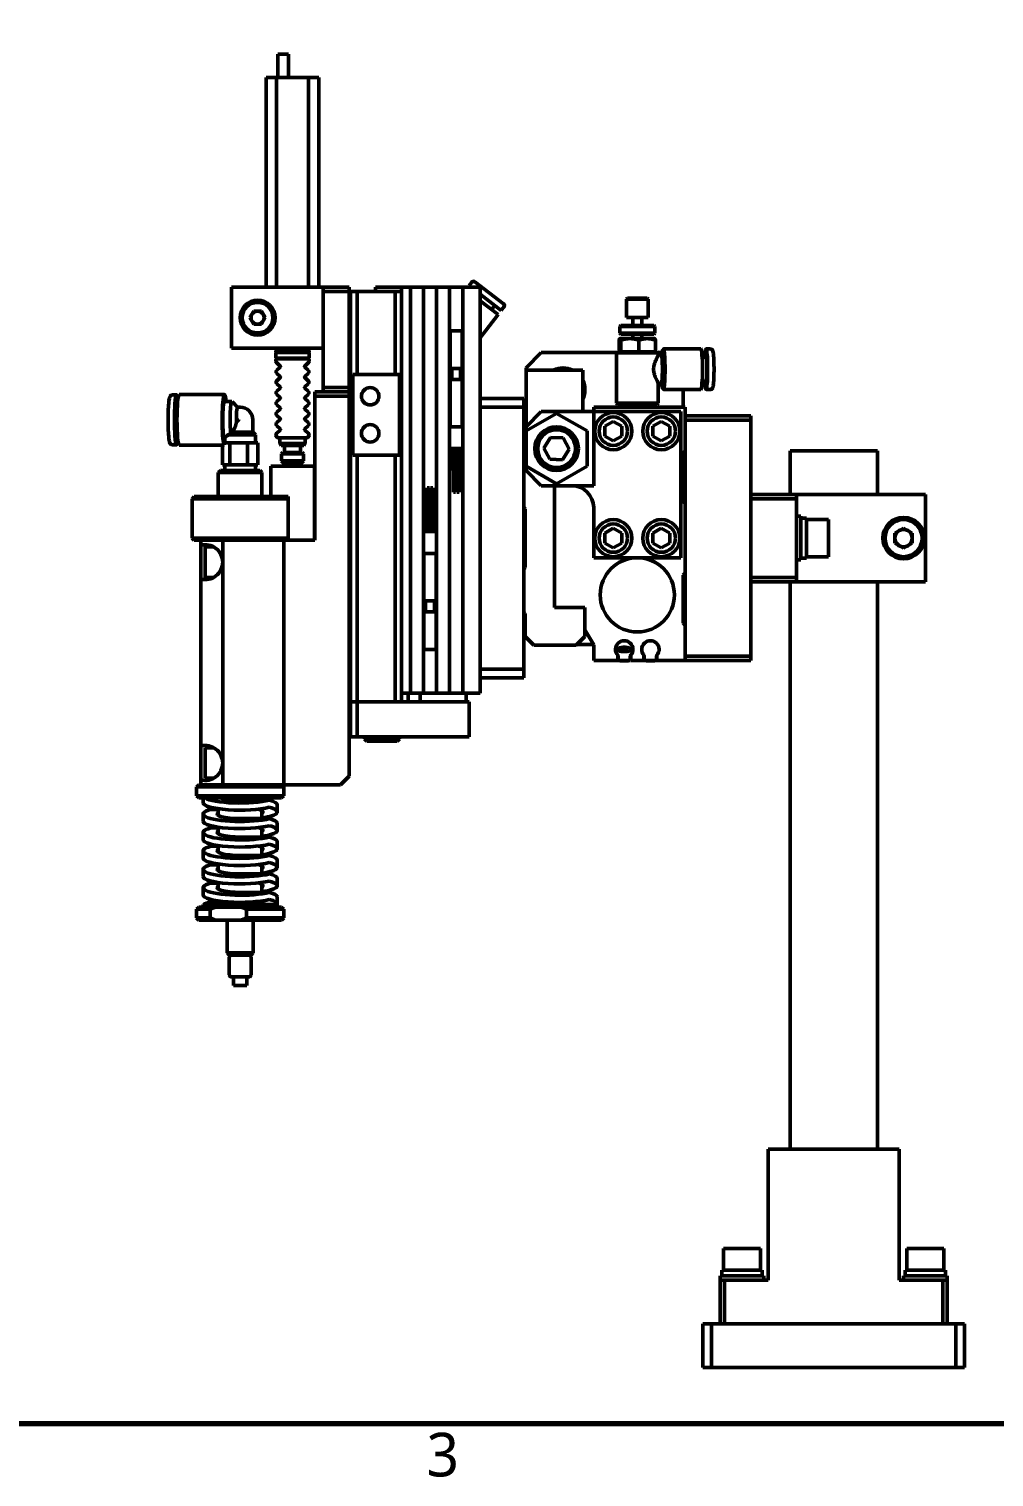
# Model space of a CAD drawing. Header units: millimetres. Extents: x 0 to 2100, y 0 to 1485.
# Drawn here: x 1132.1 to 1353.3, y 37.8 to 369.5 of the extents above; entities that cross this region are included whole.
import ezdxf

# ---------------------------------------------------------------- set-up
doc = ezdxf.new("R2010")
doc.units = ezdxf.units.MM
doc.header["$LTSCALE"] = 5
doc.layers.add('Border (ISO)', color=7, linetype='Continuous', lineweight=70)
doc.layers.add('Visible (ISO)', color=7, linetype='Continuous', lineweight=50)
doc.styles.add('Note Text (JIS)', font='')
doc.styles.get('Note Text (JIS)').set_extended_font_data('Meiryo')

# ---------------------------------------------------------------- blocks, each defined once
blk = doc.blocks.new('図面枠 Default Border')
at = {"layer": 'Border (ISO)', "flags": 128}
blk.add_lwpolyline([(10, 10), (10, 287), (410, 287), (410, 10), (10, 10)], dxfattribs=at)
at = {"layer": 'Border (ISO)', "insert": (244.649, 7.558), "char_height": 2, "attachment_point": 7, "style": 'Note Text (JIS)'}
blk.add_mtext('3', dxfattribs=at)

msp = doc.modelspace()

# ---------------------------------------------------------------- linework, layer by layer
at = {"layer": 'Visible (ISO)'}
for p, q in [((1189.13, 363.71), (1191.63, 363.71)), ((1189.13, 363.71), (1189.13, 358.36)), ((1191.63, 363.71), (1191.63, 358.36)), ((1186.53, 358.36), (1188.83, 358.36)), ((1186.53, 358.36), (1186.53, 310.36)), ((1188.83, 358.36), (1188.83, 310.36)), ((1188.83, 358.36), (1196.23, 358.36)), ((1196.23, 358.36), (1196.23, 310.36)), ((1196.23, 358.36), (1198.53, 358.36)), ((1198.53, 358.36), (1198.53, 310.36)), ((1199.53, 310.36), (1178.53, 310.36)), ((1178.53, 296.36), (1178.53, 310.36)), ((1205.53, 310.36), (1199.53, 310.36)), ((1199.53, 310.36), (1199.53, 309.36)), ((1199.53, 309.36), (1205.53, 309.36)), ((1199.53, 287.36), (1199.53, 309.36)), ((1205.53, 309.36), (1205.53, 310.36)), ((1205.53, 287.36), (1205.53, 309.36)), ((1205.83, 309.36), (1205.53, 309.36)), ((1205.83, 309.36), (1207.33, 309.36)), ((1205.83, 215.36), (1205.83, 309.36)), ((1207.33, 309.36), (1207.33, 290.36)), ((1216.03, 309.36), (1207.33, 309.36)), ((1217.53, 310.36), (1211.53, 310.36)), ((1211.53, 309.36), (1211.53, 310.36)), ((1216.03, 290.36), (1216.03, 309.36)), ((1216.03, 309.36), (1217.53, 309.36)), ((1219.53, 310.36), (1217.53, 310.36)), ((1217.53, 309.36), (1217.53, 310.36)), ((1217.53, 309.36), (1217.53, 215.36)), ((1222.53, 310.36), (1219.53, 310.36)), ((1219.53, 217.36), (1219.53, 310.36)), ((1222.53, 310.36), (1225.53, 310.36)), ((1222.53, 310.36), (1222.53, 217.36)), ((1228.53, 310.36), (1225.53, 310.36)), ((1225.53, 310.36), (1225.53, 217.36)), ((1228.53, 310.36), (1231.53, 310.36)), ((1228.53, 310.36), (1228.53, 217.36)), ((1235.53, 310.36), (1231.53, 310.36)), ((1231.53, 310.36), (1231.53, 217.36)), ((1233.62, 311.49), (1233.01, 310.7)), ((1233.01, 310.7), (1233.45, 310.36)), ((1234.32, 311.58), (1240.89, 306.51)), ((1235.53, 284.86), (1235.53, 310.36)), ((1235.53, 308.75), (1240.37, 305.01)), ((1239.63, 304.06), (1235.53, 307.24)), ((1238.86, 306.18), (1238.13, 305.23)), ((1240.98, 305.81), (1240.37, 305.01)), ((1269.28, 307.86), (1269.03, 307.61)), ((1269.03, 307.61), (1274.03, 307.61)), ((1269.03, 307.61), (1269.03, 303.36)), ((1273.78, 307.86), (1269.28, 307.86)), ((1273.78, 307.86), (1274.03, 307.61)), ((1274.03, 307.61), (1274.03, 303.36)), ((1182.79, 303.36), (1183.66, 304.86)), ((1183.66, 301.86), (1182.79, 303.36)), ((1183.66, 304.86), (1185.39, 304.86)), ((1185.39, 301.86), (1183.66, 301.86)), ((1185.39, 304.86), (1186.26, 303.36)), ((1186.26, 303.36), (1185.39, 301.86)), ((1239.63, 304.06), (1235.53, 298.75)), ((1269.03, 303.36), (1274.03, 303.36)), ((1270.53, 303.36), (1270.53, 301.56)), ((1272.53, 303.36), (1272.53, 301.56)), ((1228.63, 300.36), (1228.53, 300.36)), ((1231.43, 300.36), (1228.63, 300.36)), ((1228.63, 300.36), (1228.63, 278.36)), ((1231.53, 300.36), (1231.43, 300.36)), ((1231.43, 278.36), (1231.43, 300.36)), ((1267.53, 298.56), (1267.51, 298.55)), ((1267.78, 301.56), (1267.53, 301.31)), ((1267.53, 301.31), (1275.53, 301.31)), ((1267.53, 301.31), (1267.53, 299.81)), ((1275.53, 299.81), (1267.53, 299.81)), ((1267.78, 299.56), (1267.53, 299.81)), ((1267.54, 298.56), (1267.53, 298.56)), ((1267.54, 298.56), (1269.81, 298.56)), ((1275.28, 301.56), (1267.78, 301.56)), ((1267.78, 299.56), (1275.28, 299.56)), ((1273.8, 298.56), (1269.81, 298.56)), ((1270.53, 299.56), (1270.53, 298.56)), ((1272.53, 299.56), (1272.53, 298.56)), ((1275.53, 298.56), (1273.8, 298.56)), ((1275.28, 301.56), (1275.53, 301.31)), ((1275.28, 299.56), (1275.53, 299.81)), ((1275.53, 301.31), (1275.53, 299.81)), ((1275.53, 298.56), (1275.54, 298.55)), ((1199.53, 296.36), (1178.53, 296.36)), ((1188.73, 296.36), (1188.73, 296.06)), ((1188.73, 296.06), (1196.33, 296.06)), ((1188.93, 295.86), (1188.73, 296.06)), ((1188.73, 295.86), (1196.33, 295.86)), ((1188.73, 295.86), (1188.73, 295.36)), ((1188.73, 295.36), (1196.33, 295.36)), ((1188.73, 295.26), (1188.73, 294.16)), ((1196.13, 295.86), (1196.33, 296.06)), ((1196.33, 296.36), (1196.33, 296.06)), ((1196.33, 295.86), (1196.33, 295.36)), ((1196.33, 295.26), (1196.33, 294.16)), ((1249.53, 295.36), (1246.03, 291.86)), ((1249.53, 295.36), (1266.78, 295.36)), ((1266.98, 295.56), (1266.73, 295.31)), ((1266.73, 295.31), (1276.33, 295.31)), ((1266.73, 295.31), (1266.73, 283.81)), ((1267.72, 295.56), (1266.98, 295.56)), ((1267.35, 298.2), (1267.35, 295.56)), ((1267.73, 298.2), (1267.73, 295.49)), ((1271.77, 295.56), (1267.85, 295.56)), ((1271.9, 298.2), (1271.9, 295.49)), ((1275.58, 295.56), (1272.02, 295.56)), ((1275.7, 298.2), (1275.7, 295.49)), ((1276.08, 295.56), (1275.7, 295.56)), ((1276.08, 295.56), (1276.33, 295.31)), ((1276.28, 295.36), (1277.15, 295.36)), ((1276.33, 295.31), (1276.33, 294.83)), ((1276.98, 294.86), (1277.41, 296.09)), ((1286.08, 296.21), (1277.5, 296.21)), ((1286.1, 296.21), (1286.08, 296.21)), ((1288.27, 296.21), (1287.27, 296.21)), ((1288.3, 296.21), (1288.27, 296.21)), ((1188.73, 293.76), (1188.73, 293.36)), ((1188.83, 294.06), (1196.23, 294.06)), ((1189.75, 292.21), (1188.85, 293.06)), ((1189.75, 292.1), (1188.85, 291.25)), ((1188.93, 293.96), (1196.13, 293.96)), ((1195.3, 292.21), (1196.2, 293.06)), ((1195.3, 292.1), (1196.2, 291.25)), ((1196.33, 293.76), (1196.33, 293.36)), ((1277.01, 294.86), (1276.33, 294.86)), ((1287.27, 294.31), (1286.38, 294.31)), ((1189.75, 289.81), (1188.85, 290.66)), ((1189.75, 289.7), (1188.85, 288.85)), ((1195.3, 289.81), (1196.2, 290.66)), ((1195.3, 289.7), (1196.2, 288.85)), ((1206.33, 271.86), (1206.33, 290.36)), ((1206.33, 290.36), (1207.33, 290.36)), ((1207.33, 290.36), (1216.03, 290.36)), ((1216.03, 290.36), (1217.03, 290.36)), ((1217.03, 290.36), (1217.03, 271.86)), ((1229.03, 291.7), (1229.03, 289.2)), ((1231.03, 291.7), (1229.03, 291.7)), ((1229.03, 289.2), (1231.03, 289.2)), ((1231.03, 289.2), (1231.03, 291.7)), ((1246.03, 291.36), (1246.03, 291.86)), ((1259.03, 291.36), (1246.03, 291.36)), ((1246.03, 291.36), (1246.03, 278.36)), ((1259.03, 281.86), (1259.03, 291.36)), ((1287.27, 288.81), (1286.38, 288.81)), ((1165.99, 285.66), (1164.99, 285.66)), ((1176.94, 285.76), (1166.59, 285.76)), ((1189.75, 287.41), (1188.85, 288.26)), ((1189.75, 287.3), (1188.85, 286.45)), ((1189.75, 285.01), (1188.85, 285.86)), ((1195.3, 287.41), (1196.2, 288.26)), ((1195.3, 287.3), (1196.2, 286.45)), ((1195.3, 285.01), (1196.2, 285.86)), ((1205.53, 286.36), (1197.63, 286.36)), ((1197.63, 286.36), (1197.63, 285.36)), ((1197.63, 285.36), (1205.53, 285.36)), ((1197.63, 285.36), (1197.63, 252.36)), ((1205.53, 287.36), (1199.53, 287.36)), ((1199.53, 287.36), (1199.53, 286.36)), ((1199.53, 286.36), (1205.53, 286.36)), ((1205.53, 286.36), (1205.53, 287.36)), ((1205.53, 285.36), (1205.53, 286.36)), ((1205.53, 198.36), (1205.53, 285.36)), ((1276.33, 288.28), (1276.33, 283.81)), ((1277.01, 288.26), (1276.33, 288.26)), ((1276.98, 288.26), (1277.41, 287.02)), ((1286.08, 286.91), (1277.5, 286.91)), ((1282.03, 286.91), (1282.03, 282.86)), ((1286.1, 286.91), (1286.08, 286.91)), ((1288.27, 286.91), (1287.27, 286.91)), ((1288.3, 286.91), (1288.27, 286.91)), ((1166.14, 283.1), (1165.99, 283.1)), ((1178.63, 284.16), (1176.94, 284.16)), ((1179.94, 282.86), (1178.67, 284.14)), ((1180.53, 282.86), (1179.93, 282.86)), ((1189.75, 284.9), (1188.85, 284.05)), ((1189.75, 282.61), (1188.85, 283.46)), ((1189.75, 282.5), (1188.85, 281.65)), ((1195.3, 284.9), (1196.2, 284.05)), ((1195.3, 282.61), (1196.2, 283.46)), ((1195.3, 282.5), (1196.2, 281.65)), ((1235.53, 284.86), (1235.53, 282.86)), ((1245.53, 284.86), (1235.53, 284.86)), ((1235.53, 282.86), (1245.53, 282.86)), ((1235.53, 282.86), (1235.53, 222.86)), ((1245.53, 282.86), (1245.53, 284.86)), ((1245.53, 269.86), (1245.53, 282.86)), ((1261.53, 282.86), (1282.53, 282.86)), ((1261.53, 281.86), (1261.53, 282.86)), ((1276.33, 283.81), (1266.73, 283.81)), ((1266.98, 283.56), (1266.73, 283.81)), ((1266.98, 283.56), (1276.08, 283.56)), ((1268.03, 282.86), (1268.03, 283.56)), ((1275.03, 282.86), (1275.03, 283.56)), ((1276.08, 283.56), (1276.33, 283.81)), ((1282.53, 282.86), (1282.53, 272.86)), ((1183.43, 277.11), (1183.43, 279.96)), ((1189.75, 280.21), (1188.85, 281.06)), ((1189.75, 280.1), (1188.85, 279.25)), ((1189.75, 277.81), (1188.85, 278.66)), ((1195.3, 280.21), (1196.2, 281.06)), ((1195.3, 280.1), (1196.2, 279.25)), ((1195.3, 277.81), (1196.2, 278.66)), ((1249.53, 281.86), (1246.03, 278.36)), ((1253.03, 281.44), (1246.03, 277.4)), ((1261.53, 281.86), (1249.53, 281.86)), ((1260.03, 277.4), (1253.03, 281.44)), ((1261.53, 281.86), (1281.53, 281.86)), ((1261.53, 264.86), (1261.53, 281.86)), ((1266.03, 279.61), (1264.08, 278.48)), ((1267.97, 278.48), (1266.03, 279.61)), ((1277.03, 279.61), (1275.08, 278.48)), ((1278.97, 278.48), (1277.03, 279.61)), ((1281.53, 281.86), (1281.53, 248.36)), ((1297.53, 280.86), (1282.53, 280.86)), ((1282.53, 279.86), (1297.53, 279.86)), ((1282.53, 279.86), (1282.53, 225.86)), ((1297.53, 279.86), (1297.53, 280.86)), ((1297.53, 225.86), (1297.53, 279.86)), ((1166.14, 276.82), (1165.99, 276.82)), ((1177.03, 275.76), (1176.94, 275.76)), ((1177.03, 275.77), (1177.03, 274.66)), ((1177.76, 276.51), (1184.03, 276.51)), ((1178.82, 277.11), (1183.43, 277.11)), ((1183.43, 277.11), (1184.03, 276.51)), ((1184.03, 276.51), (1184.03, 274.66)), ((1188.73, 276.56), (1188.73, 276.46)), ((1189.75, 277.7), (1188.85, 276.85)), ((1189.33, 275.86), (1195.73, 275.86)), ((1189.63, 275.76), (1189.63, 274.66)), ((1195.3, 277.7), (1196.2, 276.85)), ((1195.43, 275.76), (1195.43, 274.66)), ((1196.33, 276.56), (1196.33, 276.46)), ((1228.63, 278.36), (1228.53, 278.36)), ((1228.63, 278.36), (1231.43, 278.36)), ((1231.53, 278.36), (1231.43, 278.36)), ((1246.03, 275.56), (1245.83, 275.36)), ((1245.83, 270.16), (1245.83, 275.36)), ((1246.03, 278.36), (1246.03, 277.4)), ((1246.03, 277.4), (1246.03, 269.31)), ((1251.67, 275.9), (1250.14, 273.45)), ((1254.55, 275.81), (1251.67, 275.9)), ((1255.91, 273.26), (1254.55, 275.81)), ((1260.03, 269.31), (1260.03, 277.4)), ((1264.08, 278.48), (1264.08, 276.23)), ((1264.08, 276.23), (1266.03, 275.11)), ((1266.03, 275.11), (1267.97, 276.23)), ((1267.97, 276.23), (1267.97, 278.48)), ((1275.08, 278.48), (1275.08, 276.23)), ((1275.08, 276.23), (1277.03, 275.11)), ((1277.03, 275.11), (1278.97, 276.23)), ((1278.97, 276.23), (1278.97, 278.48)), ((1165.99, 274.26), (1164.99, 274.26)), ((1176.5, 274.16), (1166.59, 274.16)), ((1176.5, 274.16), (1176.5, 269.66)), ((1176.87, 274.66), (1176.87, 274.21)), ((1176.87, 274.66), (1177.35, 274.66)), ((1177.35, 274.66), (1178.19, 274.66)), ((1178.19, 274.66), (1178.19, 269.66)), ((1178.19, 274.66), (1180.2, 274.66)), ((1180.2, 274.66), (1182.22, 274.66)), ((1182.22, 274.66), (1182.22, 269.66)), ((1182.22, 274.66), (1183.38, 274.66)), ((1183.38, 274.66), (1184.55, 274.66)), ((1184.55, 274.66), (1184.55, 269.66)), ((1189.73, 274.56), (1195.33, 274.56)), ((1189.73, 274.56), (1189.73, 274.46)), ((1189.73, 274.46), (1195.33, 274.46)), ((1189.93, 274.06), (1189.73, 274.46)), ((1189.93, 274.06), (1195.13, 274.06)), ((1190.33, 272.46), (1190.03, 272.16)), ((1190.03, 272.16), (1195.03, 272.16)), ((1190.03, 272.16), (1190.03, 270.56)), ((1190.33, 272.46), (1194.73, 272.46)), ((1190.73, 274.06), (1190.73, 272.46)), ((1194.33, 274.06), (1194.33, 272.46)), ((1194.73, 272.46), (1195.03, 272.16)), ((1195.03, 272.16), (1195.03, 270.56)), ((1195.13, 274.06), (1195.33, 274.46)), ((1195.33, 274.56), (1195.33, 274.46)), ((1231.53, 273.36), (1228.53, 273.36)), ((1229.25, 268.36), (1229.25, 273.36)), ((1230, 268.36), (1230, 273.36)), ((1230.05, 268.36), (1230.05, 273.36)), ((1230.8, 268.36), (1230.8, 273.36)), ((1250.14, 273.45), (1251.5, 270.91)), ((1254.38, 270.81), (1255.91, 273.26)), ((1282.03, 272.36), (1282.53, 272.86)), ((1282.03, 261.36), (1282.03, 272.36)), ((1306.53, 262.86), (1306.53, 272.86)), ((1326.53, 272.86), (1306.53, 272.86)), ((1326.53, 262.86), (1326.53, 272.86)), ((1176.5, 269.66), (1177.35, 269.66)), ((1177.03, 269.66), (1177.03, 268.36)), ((1177.35, 269.66), (1178.19, 269.66)), ((1178.19, 269.66), (1180.2, 269.66)), ((1180.2, 269.66), (1182.22, 269.66)), ((1182.22, 269.66), (1183.38, 269.66)), ((1183.38, 269.66), (1184.55, 269.66)), ((1184.03, 269.66), (1184.03, 268.36)), ((1187.53, 269.36), (1187.53, 262.36)), ((1197.53, 269.36), (1187.53, 269.36)), ((1190.03, 270.56), (1195.03, 270.56)), ((1190.83, 269.76), (1190.03, 270.56)), ((1190.83, 269.76), (1194.23, 269.76)), ((1194.23, 269.76), (1195.03, 270.56)), ((1197.53, 269.36), (1197.53, 252.36)), ((1207.33, 271.86), (1206.33, 271.86)), ((1216.03, 271.86), (1207.33, 271.86)), ((1207.33, 271.86), (1207.33, 215.36)), ((1216.03, 215.36), (1216.03, 271.86)), ((1217.03, 271.86), (1216.03, 271.86)), ((1245.53, 269.86), (1245.83, 270.16)), ((1245.53, 259.86), (1245.53, 269.86)), ((1246.03, 269.31), (1246.03, 268.36)), ((1246.03, 269.31), (1253.03, 265.27)), ((1251.5, 270.91), (1254.38, 270.81)), ((1253.03, 265.27), (1260.03, 269.31)), ((1176.03, 268.36), (1175.53, 267.86)), ((1175.53, 267.86), (1185.53, 267.86)), ((1175.53, 267.86), (1175.53, 262.36)), ((1176.03, 268.36), (1185.03, 268.36)), ((1185.03, 268.36), (1185.53, 267.86)), ((1185.53, 267.86), (1185.53, 262.36)), ((1229.25, 268.36), (1230, 268.36)), ((1229.38, 263.36), (1229.38, 268.36)), ((1229.88, 263.36), (1229.88, 268.36)), ((1230.05, 268.36), (1230.8, 268.36)), ((1230.18, 263.36), (1230.18, 268.36)), ((1230.68, 263.36), (1230.68, 268.36)), ((1246.03, 268.36), (1249.53, 264.86)), ((1169.53, 261.86), (1170.03, 262.36)), ((1189.36, 262.36), (1170.03, 262.36)), ((1191.53, 262.36), (1189.36, 262.36)), ((1191.53, 261.86), (1191.03, 262.36)), ((1191.53, 262.36), (1191.53, 252.36)), ((1223.88, 264.36), (1223.38, 264.36)), ((1223.38, 264.36), (1223.38, 259.36)), ((1223.88, 264.36), (1223.88, 259.36)), ((1224.68, 264.36), (1224.18, 264.36)), ((1224.18, 264.36), (1224.18, 259.36)), ((1224.68, 264.36), (1224.68, 259.36)), ((1229.38, 263.36), (1229.88, 263.36)), ((1230.18, 263.36), (1230.68, 263.36)), ((1249.53, 264.86), (1261.53, 264.86)), ((1252.53, 236.96), (1252.53, 264.86)), ((1308.03, 262.86), (1297.53, 262.86)), ((1308.03, 261.86), (1308.03, 262.86)), ((1308.03, 262.86), (1337.53, 262.86)), ((1337.53, 242.86), (1337.53, 262.86)), ((1169.53, 261.86), (1169.53, 252.86)), ((1169.53, 261.86), (1191.53, 261.86)), ((1224, 259.36), (1223.25, 259.36)), ((1223.25, 259.36), (1223.25, 254.36)), ((1224, 259.36), (1224, 254.36)), ((1224.8, 259.36), (1224.05, 259.36)), ((1224.05, 259.36), (1224.05, 254.36)), ((1224.8, 259.36), (1224.8, 254.36)), ((1245.53, 245.86), (1245.53, 259.86)), ((1245.83, 259.56), (1245.53, 259.86)), ((1245.83, 246.16), (1245.83, 259.56)), ((1261.53, 248.36), (1261.53, 259.86)), ((1282.53, 260.86), (1282.03, 261.36)), ((1282.53, 260.86), (1282.53, 244.86)), ((1297.53, 261.86), (1308.03, 261.86)), ((1308.03, 243.86), (1308.03, 261.86)), ((1308.03, 257.86), (1309.03, 257.86)), ((1309.03, 247.86), (1309.03, 257.86)), ((1310.33, 257.46), (1309.03, 257.46)), ((1310.33, 257.46), (1310.33, 248.26)), ((1315.33, 257.11), (1310.33, 257.11)), ((1315.33, 257.11), (1315.33, 248.61)), ((1191.53, 252.86), (1169.53, 252.86)), ((1170.03, 252.36), (1169.53, 252.86)), ((1170.03, 252.36), (1174.88, 252.36)), ((1171.53, 251.23), (1171.53, 252.36)), ((1174.88, 252.36), (1176.53, 252.36)), ((1176.53, 252.36), (1176.53, 247.36)), ((1190.53, 252.36), (1176.53, 252.36)), ((1190.53, 252.36), (1190.53, 196.36)), ((1197.63, 252.36), (1190.53, 252.36)), ((1190.53, 252.36), (1190.53, 196.36)), ((1191.03, 252.36), (1191.53, 252.86)), ((1222.53, 254.36), (1225.53, 254.36)), ((1266.03, 255.11), (1264.08, 253.98)), ((1264.08, 253.98), (1264.08, 251.73)), ((1267.97, 253.98), (1266.03, 255.11)), ((1267.97, 251.73), (1267.97, 253.98)), ((1277.03, 255.11), (1275.08, 253.98)), ((1275.08, 253.98), (1275.08, 251.73)), ((1278.97, 253.98), (1277.03, 255.11)), ((1278.97, 251.73), (1278.97, 253.98)), ((1330.53, 254.01), (1332.53, 255.16)), ((1330.53, 251.7), (1330.53, 254.01)), ((1332.53, 255.16), (1334.53, 254.01)), ((1334.53, 254.01), (1334.53, 251.7)), ((1171.53, 243.48), (1171.53, 251.23)), ((1172.53, 243.86), (1172.53, 250.86)), ((1172.53, 250.86), (1174.46, 250.86)), ((1222.53, 249.36), (1222.63, 249.36)), ((1225.43, 249.36), (1222.63, 249.36)), ((1222.63, 249.36), (1222.63, 227.36)), ((1225.43, 249.36), (1225.53, 249.36)), ((1225.43, 227.36), (1225.43, 249.36)), ((1264.08, 251.73), (1266.03, 250.61)), ((1266.03, 250.61), (1267.97, 251.73)), ((1275.08, 251.73), (1277.03, 250.61)), ((1277.03, 250.61), (1278.97, 251.73)), ((1332.53, 250.55), (1330.53, 251.7)), ((1334.53, 251.7), (1332.53, 250.55)), ((1176.53, 247.36), (1176.53, 201.36)), ((1245.53, 245.86), (1245.83, 246.16)), ((1245.53, 235.86), (1245.53, 245.86)), ((1281.53, 248.36), (1261.53, 248.36)), ((1308.03, 247.86), (1309.03, 247.86)), ((1310.33, 248.26), (1309.03, 248.26)), ((1315.33, 248.61), (1310.33, 248.61)), ((1171.53, 205.23), (1171.53, 243.48)), ((1172.53, 243.86), (1174.46, 243.86)), ((1282.03, 244.36), (1282.53, 244.86)), ((1282.03, 233.36), (1282.03, 244.36)), ((1308.03, 243.86), (1297.53, 243.86)), ((1297.53, 242.86), (1308.03, 242.86)), ((1306.53, 112.86), (1306.53, 242.86)), ((1308.03, 242.86), (1308.03, 243.86)), ((1308.03, 242.86), (1337.53, 242.86)), ((1326.53, 112.86), (1326.53, 242.86)), ((1225.03, 238.51), (1223.03, 238.51)), ((1223.03, 238.51), (1223.03, 236.01)), ((1223.03, 236.01), (1225.03, 236.01)), ((1225.03, 236.01), (1225.03, 238.51)), ((1245.53, 222.86), (1245.53, 235.86)), ((1245.83, 235.56), (1245.53, 235.86)), ((1245.83, 230.36), (1245.83, 235.56)), ((1259.53, 236.96), (1252.53, 236.96)), ((1259.53, 231.86), (1259.53, 236.96)), ((1282.53, 232.86), (1282.03, 233.36)), ((1282.53, 232.86), (1282.53, 224.86)), ((1245.83, 230.36), (1247.83, 228.36)), ((1257.53, 228.36), (1259.53, 230.36)), ((1259.53, 231.86), (1259.53, 230.36)), ((1261.53, 228.39), (1259.53, 231.86)), ((1222.53, 227.36), (1222.63, 227.36)), ((1222.63, 227.36), (1225.43, 227.36)), ((1225.43, 227.36), (1225.53, 227.36)), ((1257.53, 228.36), (1247.83, 228.36)), ((1261.49, 228.46), (1257.63, 228.46)), ((1261.53, 224.86), (1261.53, 228.39)), ((1267.03, 224.86), (1267.03, 226.03)), ((1267.13, 224.86), (1267.13, 225.93)), ((1269.93, 224.86), (1269.93, 225.93)), ((1270.03, 226.03), (1270.03, 224.86)), ((1273.03, 224.86), (1273.03, 226.03)), ((1273.13, 224.86), (1273.13, 225.93)), ((1275.93, 224.86), (1275.93, 225.93)), ((1276.03, 226.03), (1276.03, 224.86)), ((1297.53, 225.86), (1282.53, 225.86)), ((1297.53, 224.86), (1297.53, 225.86)), ((1235.53, 222.86), (1235.53, 220.86)), ((1245.53, 222.86), (1235.53, 222.86)), ((1245.53, 220.86), (1245.53, 222.86)), ((1267.03, 224.86), (1261.53, 224.86)), ((1269.93, 224.86), (1267.13, 224.86)), ((1267.53, 224.76), (1267.53, 224.86)), ((1269.53, 224.76), (1267.53, 224.76)), ((1269.53, 224.76), (1269.53, 224.86)), ((1273.03, 224.86), (1270.03, 224.86)), ((1275.93, 224.86), (1273.13, 224.86)), ((1273.53, 224.76), (1273.53, 224.86)), ((1275.53, 224.76), (1273.53, 224.76)), ((1275.53, 224.76), (1275.53, 224.86)), ((1282.53, 224.86), (1276.03, 224.86)), ((1282.53, 224.86), (1297.53, 224.86)), ((1235.53, 220.86), (1245.53, 220.86)), ((1235.53, 217.36), (1235.53, 220.86)), ((1219.53, 217.36), (1217.53, 217.36)), ((1219.03, 215.36), (1219.03, 217.36)), ((1222.53, 217.36), (1219.53, 217.36)), ((1221.78, 217.36), (1221.78, 215.36)), ((1222.53, 217.36), (1225.53, 217.36)), ((1228.53, 217.36), (1225.53, 217.36)), ((1228.53, 217.36), (1231.53, 217.36)), ((1235.53, 217.36), (1231.53, 217.36)), ((1232.28, 217.36), (1232.28, 215.36)), ((1205.83, 215.36), (1205.53, 215.36)), ((1207.33, 215.36), (1205.83, 215.36)), ((1205.83, 207.36), (1205.83, 215.36)), ((1216.03, 215.36), (1207.33, 215.36)), ((1207.37, 207.36), (1207.37, 215.36)), ((1216.13, 215.36), (1216.03, 215.36)), ((1231.03, 215.36), (1216.13, 215.36)), ((1231.03, 215.36), (1233.03, 215.36)), ((1233.03, 207.36), (1233.03, 215.36)), ((1207.37, 207.36), (1205.83, 207.36)), ((1231.03, 207.36), (1207.37, 207.36)), ((1209.03, 206.89), (1209.03, 207.36)), ((1217.03, 206.89), (1209.03, 206.89)), ((1209.56, 206.36), (1209.03, 206.89)), ((1209.56, 206.36), (1216.49, 206.36)), ((1216.49, 206.36), (1217.03, 206.89)), ((1217.03, 206.89), (1217.03, 207.36)), ((1231.03, 207.36), (1233.03, 207.36)), ((1171.53, 197.48), (1171.53, 205.23)), ((1172.53, 197.86), (1172.53, 204.86)), ((1172.53, 204.86), (1174.46, 204.86)), ((1176.53, 201.36), (1176.53, 196.36)), ((1171.03, 196.36), (1170.53, 195.86)), ((1190.53, 195.86), (1170.53, 195.86)), ((1170.53, 193.86), (1170.53, 195.86)), ((1171.03, 196.36), (1171.53, 196.36)), ((1171.53, 196.36), (1171.53, 197.48)), ((1176.53, 196.36), (1171.53, 196.36)), ((1172.53, 197.86), (1174.46, 197.86)), ((1190.53, 196.36), (1176.53, 196.36)), ((1190.03, 196.36), (1190.53, 195.86)), ((1203.53, 196.36), (1190.53, 196.36)), ((1190.53, 193.86), (1190.53, 195.86)), ((1205.53, 198.36), (1203.53, 196.36)), ((1170.53, 193.86), (1190.53, 193.86)), ((1171.03, 193.36), (1170.53, 193.86)), ((1190.03, 193.36), (1171.03, 193.36)), ((1172.03, 193.36), (1172.03, 192.26)), ((1180.53, 192.83), (1187.21, 192.83)), ((1185.53, 193.36), (1185.53, 192.83)), ((1190.03, 193.36), (1190.53, 193.86)), ((1172.03, 189.66), (1172.03, 188.04)), ((1175.53, 190.72), (1173.84, 190.72)), ((1175.53, 190.88), (1175.53, 189.34)), ((1185.53, 190.47), (1185.53, 188.61)), ((1189.03, 191.78), (1189.03, 190.15)), ((1175.53, 186.5), (1173.84, 186.5)), ((1175.53, 186.66), (1175.53, 185.12)), ((1180.53, 188.61), (1187.21, 188.61)), ((1185.53, 186.25), (1185.53, 184.38)), ((1189.03, 187.55), (1189.03, 185.93)), ((1172.03, 185.44), (1172.03, 183.81)), ((1180.53, 184.38), (1187.21, 184.38)), ((1189.03, 183.33), (1189.03, 181.7)), ((1172.03, 181.22), (1172.03, 179.59)), ((1175.53, 182.27), (1173.84, 182.27)), ((1175.53, 182.43), (1175.53, 180.89)), ((1180.53, 180.16), (1187.21, 180.16)), ((1185.53, 182.02), (1185.53, 180.16)), ((1172.03, 176.99), (1172.03, 175.37)), ((1175.53, 178.05), (1173.84, 178.05)), ((1175.53, 178.21), (1175.53, 176.67)), ((1180.53, 175.94), (1187.21, 175.94)), ((1185.53, 177.8), (1185.53, 175.94)), ((1189.03, 179.1), (1189.03, 177.48)), ((1172.03, 172.77), (1172.03, 171.14)), ((1175.53, 173.82), (1173.84, 173.82)), ((1175.53, 173.98), (1175.53, 172.45)), ((1185.53, 173.58), (1185.53, 171.71)), ((1189.03, 174.88), (1189.03, 173.25)), ((1175.53, 169.6), (1173.84, 169.6)), ((1175.53, 169.76), (1175.53, 168.9)), ((1180.53, 171.71), (1187.21, 171.71)), ((1185.53, 169.35), (1185.53, 168.9)), ((1189.03, 170.66), (1189.03, 169.03)), ((1171.03, 168.36), (1170.53, 167.86)), ((1173.66, 167.86), (1170.53, 167.86)), ((1170.53, 167.86), (1170.53, 165.86)), ((1170.53, 165.86), (1173.66, 165.86)), ((1171.03, 165.36), (1170.53, 165.86)), ((1171.03, 168.36), (1174.92, 168.36)), ((1172.03, 168.9), (1189.03, 168.9)), ((1172.03, 168.9), (1172.03, 168.36)), ((1173.66, 165.86), (1173.66, 167.86)), ((1174.92, 168.36), (1180.72, 168.36)), ((1180.72, 168.36), (1190.03, 168.36)), ((1181.97, 167.86), (1181.97, 165.86)), ((1190.53, 167.86), (1181.97, 167.86)), ((1181.97, 165.86), (1190.53, 165.86)), ((1189.03, 168.9), (1189.03, 168.36)), ((1190.03, 168.36), (1190.53, 167.86)), ((1190.03, 165.36), (1190.53, 165.86)), ((1190.53, 167.86), (1190.53, 165.86)), ((1174.92, 165.36), (1171.03, 165.36)), ((1180.72, 165.36), (1174.92, 165.36)), ((1177.53, 165.36), (1177.53, 157.86)), ((1190.03, 165.36), (1180.72, 165.36)), ((1183.53, 165.36), (1183.53, 157.86)), ((1177.53, 157.86), (1183.53, 157.86)), ((1178.03, 157.36), (1177.53, 157.86)), ((1183.03, 157.36), (1178.03, 157.36)), ((1178.03, 152.86), (1178.03, 156.86)), ((1183.03, 157.36), (1183.53, 157.86)), ((1183.03, 152.86), (1183.03, 156.86)), ((1182.53, 152.36), (1178.53, 152.36)), ((1179.03, 152.36), (1179.03, 150.36)), ((1182.03, 150.36), (1179.03, 150.36)), ((1182.03, 152.36), (1182.03, 150.36)), ((1331.53, 112.86), (1301.53, 112.86)), ((1301.53, 82.86), (1301.53, 112.86)), ((1331.53, 82.86), (1331.53, 112.86)), ((1291.28, 90.16), (1299.78, 90.16)), ((1291.28, 90.16), (1291.28, 85.16)), ((1299.78, 90.16), (1299.78, 85.16)), ((1333.28, 90.16), (1341.78, 90.16)), ((1333.28, 90.16), (1333.28, 85.16)), ((1341.78, 90.16), (1341.78, 85.16)), ((1290.53, 83.86), (1300.53, 83.86)), ((1290.53, 83.86), (1290.53, 82.86)), ((1290.93, 85.16), (1300.13, 85.16)), ((1290.93, 85.16), (1290.93, 83.86)), ((1300.13, 85.16), (1300.13, 83.86)), ((1300.53, 83.86), (1300.53, 82.86)), ((1342.53, 83.86), (1332.53, 83.86)), ((1332.53, 82.86), (1332.53, 83.86)), ((1332.93, 85.16), (1342.13, 85.16)), ((1332.93, 85.16), (1332.93, 83.86)), ((1342.13, 85.16), (1342.13, 83.86)), ((1342.53, 82.86), (1342.53, 83.86)), ((1291.53, 82.86), (1290.53, 82.86)), ((1290.53, 82.86), (1290.53, 72.86)), ((1291.53, 72.86), (1291.53, 82.86)), ((1301.53, 82.86), (1291.53, 82.86)), ((1341.53, 82.86), (1331.53, 82.86)), ((1342.53, 82.86), (1341.53, 82.86)), ((1341.53, 82.86), (1341.53, 72.86)), ((1342.53, 72.86), (1342.53, 82.86)), ((1288.53, 72.86), (1286.53, 72.86)), ((1286.53, 72.86), (1286.53, 62.86)), ((1288.53, 62.86), (1288.53, 72.86)), ((1344.53, 72.86), (1288.53, 72.86)), ((1344.53, 72.86), (1344.53, 62.86)), ((1346.53, 72.86), (1344.53, 72.86)), ((1346.53, 62.86), (1346.53, 72.86)), ((1286.53, 62.86), (1288.53, 62.86)), ((1344.53, 62.86), (1288.53, 62.86)), ((1344.53, 62.86), (1346.53, 62.86))]:
    msp.add_line(p, q, dxfattribs=at)
at = {"layer": 'Visible (ISO)', "flags": 128}
for points in [[(1267.54, 298.56), (1267.53, 298.55), (1267.52, 298.55), (1267.52, 298.55), (1267.51, 298.54), (1267.5, 298.54), (1267.49, 298.53), (1267.48, 298.52), (1267.48, 298.51), (1267.47, 298.5), (1267.46, 298.49), (1267.45, 298.47), (1267.44, 298.46), (1267.44, 298.44), (1267.43, 298.42), (1267.42, 298.41), (1267.41, 298.39), (1267.41, 298.37), (1267.4, 298.34), (1267.39, 298.32), (1267.38, 298.3), (1267.37, 298.28), (1267.37, 298.25), (1267.36, 298.22), (1267.35, 298.2)], [(1267.73, 298.2), (1267.72, 298.22), (1267.71, 298.25), (1267.7, 298.28), (1267.7, 298.3), (1267.69, 298.32), (1267.68, 298.35), (1267.67, 298.37), (1267.66, 298.39), (1267.66, 298.41), (1267.65, 298.43), (1267.64, 298.44), (1267.63, 298.46), (1267.63, 298.47), (1267.62, 298.49), (1267.61, 298.5), (1267.6, 298.51), (1267.59, 298.52), (1267.59, 298.53), (1267.58, 298.54), (1267.57, 298.54), (1267.56, 298.55), (1267.55, 298.55), (1267.55, 298.55), (1267.54, 298.56)], [(1269.81, 298.56), (1269.73, 298.55), (1269.64, 298.55), (1269.55, 298.55), (1269.46, 298.54), (1269.37, 298.54), (1269.28, 298.53), (1269.2, 298.52), (1269.11, 298.51), (1269.02, 298.5), (1268.93, 298.49), (1268.85, 298.47), (1268.76, 298.46), (1268.67, 298.44), (1268.58, 298.43), (1268.5, 298.41), (1268.41, 298.39), (1268.33, 298.37), (1268.24, 298.35), (1268.15, 298.32), (1268.07, 298.3), (1267.98, 298.28), (1267.9, 298.25), (1267.81, 298.22), (1267.73, 298.2)], [(1271.9, 298.2), (1271.82, 298.22), (1271.73, 298.25), (1271.64, 298.28), (1271.56, 298.3), (1271.47, 298.32), (1271.39, 298.35), (1271.3, 298.37), (1271.21, 298.39), (1271.13, 298.41), (1271.04, 298.43), (1270.95, 298.44), (1270.87, 298.46), (1270.78, 298.47), (1270.69, 298.49), (1270.61, 298.5), (1270.52, 298.51), (1270.43, 298.52), (1270.34, 298.53), (1270.26, 298.54), (1270.17, 298.54), (1270.08, 298.55), (1269.99, 298.55), (1269.9, 298.55), (1269.81, 298.56)], [(1273.8, 298.56), (1273.72, 298.55), (1273.64, 298.55), (1273.56, 298.55), (1273.48, 298.54), (1273.4, 298.54), (1273.32, 298.53), (1273.24, 298.52), (1273.16, 298.51), (1273.08, 298.5), (1273, 298.49), (1272.92, 298.47), (1272.84, 298.46), (1272.76, 298.44), (1272.68, 298.43), (1272.6, 298.41), (1272.52, 298.39), (1272.45, 298.37), (1272.37, 298.35), (1272.29, 298.32), (1272.21, 298.3), (1272.13, 298.28), (1272.06, 298.25), (1271.98, 298.22), (1271.9, 298.2)], [(1275.7, 298.2), (1275.62, 298.22), (1275.54, 298.25), (1275.47, 298.28), (1275.39, 298.3), (1275.31, 298.32), (1275.23, 298.35), (1275.15, 298.37), (1275.08, 298.39), (1275, 298.41), (1274.92, 298.43), (1274.84, 298.44), (1274.76, 298.46), (1274.68, 298.47), (1274.6, 298.49), (1274.52, 298.5), (1274.44, 298.51), (1274.36, 298.52), (1274.28, 298.53), (1274.2, 298.54), (1274.12, 298.54), (1274.04, 298.55), (1273.96, 298.55), (1273.88, 298.55), (1273.8, 298.56)], [(1275.54, 298.55), (1275.55, 298.54), (1275.55, 298.54), (1275.56, 298.53), (1275.57, 298.52), (1275.57, 298.52), (1275.58, 298.51), (1275.59, 298.5), (1275.59, 298.49), (1275.6, 298.47), (1275.61, 298.46), (1275.61, 298.45), (1275.62, 298.43), (1275.63, 298.42), (1275.63, 298.4), (1275.64, 298.38), (1275.65, 298.37), (1275.65, 298.35), (1275.66, 298.33), (1275.67, 298.31), (1275.67, 298.29), (1275.68, 298.27), (1275.69, 298.24), (1275.69, 298.22), (1275.7, 298.2)], [(1267.72, 295.56), (1267.72, 295.55), (1267.72, 295.55), (1267.72, 295.55), (1267.72, 295.54), (1267.72, 295.54), (1267.72, 295.54), (1267.72, 295.54), (1267.72, 295.53), (1267.72, 295.53), (1267.72, 295.53), (1267.72, 295.52), (1267.72, 295.52), (1267.72, 295.52), (1267.72, 295.52), (1267.72, 295.51), (1267.72, 295.51), (1267.72, 295.51), (1267.72, 295.5), (1267.72, 295.5), (1267.72, 295.5), (1267.73, 295.5), (1267.73, 295.49), (1267.73, 295.49), (1267.73, 295.49)], [(1267.73, 295.49), (1267.73, 295.49), (1267.74, 295.49), (1267.74, 295.5), (1267.75, 295.5), (1267.75, 295.5), (1267.76, 295.5), (1267.76, 295.51), (1267.77, 295.51), (1267.77, 295.51), (1267.78, 295.52), (1267.78, 295.52), (1267.79, 295.52), (1267.8, 295.52), (1267.8, 295.53), (1267.81, 295.53), (1267.81, 295.53), (1267.82, 295.54), (1267.82, 295.54), (1267.83, 295.54), (1267.83, 295.54), (1267.84, 295.55), (1267.84, 295.55), (1267.85, 295.55), (1267.85, 295.56)], [(1271.77, 295.56), (1271.78, 295.55), (1271.78, 295.55), (1271.79, 295.55), (1271.8, 295.54), (1271.8, 295.54), (1271.81, 295.54), (1271.81, 295.54), (1271.82, 295.53), (1271.82, 295.53), (1271.83, 295.53), (1271.83, 295.52), (1271.84, 295.52), (1271.84, 295.52), (1271.85, 295.52), (1271.85, 295.51), (1271.86, 295.51), (1271.86, 295.51), (1271.87, 295.5), (1271.87, 295.5), (1271.88, 295.5), (1271.89, 295.5), (1271.89, 295.49), (1271.9, 295.49), (1271.9, 295.49)], [(1271.9, 295.49), (1271.91, 295.49), (1271.91, 295.49), (1271.92, 295.5), (1271.92, 295.5), (1271.93, 295.5), (1271.93, 295.5), (1271.93, 295.51), (1271.94, 295.51), (1271.94, 295.51), (1271.95, 295.52), (1271.95, 295.52), (1271.96, 295.52), (1271.96, 295.52), (1271.97, 295.53), (1271.97, 295.53), (1271.98, 295.53), (1271.98, 295.54), (1271.99, 295.54), (1271.99, 295.54), (1272, 295.54), (1272, 295.55), (1272.01, 295.55), (1272.01, 295.55), (1272.02, 295.56)], [(1275.58, 295.56), (1275.59, 295.55), (1275.59, 295.55), (1275.6, 295.55), (1275.6, 295.54), (1275.61, 295.54), (1275.61, 295.54), (1275.62, 295.54), (1275.62, 295.53), (1275.63, 295.53), (1275.63, 295.53), (1275.64, 295.52), (1275.64, 295.52), (1275.65, 295.52), (1275.65, 295.52), (1275.66, 295.51), (1275.66, 295.51), (1275.67, 295.51), (1275.67, 295.5), (1275.68, 295.5), (1275.68, 295.5), (1275.69, 295.5), (1275.69, 295.49), (1275.7, 295.49), (1275.7, 295.49)], [(1288.27, 286.91), (1288.42, 286.93), (1288.55, 286.98), (1288.63, 287.05), (1288.69, 287.11), (1288.76, 287.21), (1288.8, 287.3), (1288.85, 287.46), (1288.89, 287.62), (1288.92, 287.82), (1288.95, 288.05), (1288.98, 288.3), (1289.01, 288.58), (1289.03, 288.89), (1289.05, 289.22), (1289.07, 289.58), (1289.08, 289.95), (1289.09, 290.34), (1289.1, 290.74), (1289.11, 291.14), (1289.11, 291.56), (1289.11, 291.97), (1289.1, 292.37), (1289.09, 292.77), (1289.08, 293.16), (1289.07, 293.53), (1289.05, 293.89), (1289.03, 294.22), (1289.01, 294.53), (1288.98, 294.81), (1288.95, 295.07), (1288.92, 295.29), (1288.89, 295.49), (1288.85, 295.66), (1288.8, 295.81), (1288.76, 295.9), (1288.69, 296), (1288.63, 296.06), (1288.55, 296.13), (1288.42, 296.18), (1288.27, 296.21)], [(1288.3, 296.21), (1288.45, 296.18), (1288.56, 296.13), (1288.64, 296.07), (1288.7, 296.02), (1288.76, 295.93), (1288.79, 295.86), (1288.85, 295.65)], [(1275.27, 291.56), (1275.27, 291.76), (1275.29, 291.97), (1275.32, 292.17), (1275.35, 292.37), (1275.4, 292.57), (1275.45, 292.75), (1275.51, 292.94), (1275.57, 293.11), (1275.63, 293.28), (1275.7, 293.45), (1275.76, 293.6), (1275.83, 293.75), (1275.9, 293.89), (1275.96, 294.02), (1276.02, 294.15), (1276.08, 294.26), (1276.13, 294.37), (1276.18, 294.47), (1276.22, 294.56), (1276.26, 294.63), (1276.29, 294.7), (1276.31, 294.76), (1276.32, 294.8), (1276.33, 294.83)], [(1276.33, 288.28), (1276.32, 288.31), (1276.31, 288.35), (1276.29, 288.41), (1276.26, 288.48), (1276.22, 288.55), (1276.18, 288.64), (1276.13, 288.74), (1276.08, 288.85), (1276.02, 288.96), (1275.96, 289.09), (1275.9, 289.22), (1275.83, 289.36), (1275.76, 289.51), (1275.7, 289.67), (1275.63, 289.83), (1275.57, 290), (1275.51, 290.17), (1275.45, 290.35), (1275.4, 290.54), (1275.35, 290.74), (1275.32, 290.94), (1275.29, 291.14), (1275.27, 291.35), (1275.27, 291.56)], [(1164.99, 274.26), (1164.85, 274.27), (1164.73, 274.32), (1164.64, 274.38), (1164.58, 274.44), (1164.5, 274.55), (1164.44, 274.65), (1164.37, 274.83), (1164.32, 275.04), (1164.27, 275.29), (1164.23, 275.56), (1164.19, 275.88), (1164.16, 276.23), (1164.12, 276.62), (1164.1, 277.04), (1164.07, 277.48), (1164.05, 277.95), (1164.03, 278.43), (1164.02, 278.93), (1164.02, 279.44), (1164.01, 279.96), (1164.02, 280.47), (1164.02, 280.98), (1164.03, 281.48), (1164.05, 281.96), (1164.07, 282.43), (1164.1, 282.87), (1164.12, 283.29), (1164.16, 283.68), (1164.19, 284.03), (1164.23, 284.35), (1164.27, 284.62), (1164.32, 284.86), (1164.37, 285.08), (1164.44, 285.26), (1164.5, 285.36), (1164.58, 285.47), (1164.64, 285.53), (1164.73, 285.59), (1164.85, 285.64), (1164.99, 285.66)], [(1288.85, 287.46), (1288.79, 287.25), (1288.76, 287.18), (1288.7, 287.09), (1288.64, 287.04), (1288.56, 286.98), (1288.45, 286.93), (1288.3, 286.91)], [(1179.67, 279.36), (1179.65, 279.25), (1179.63, 279.15), (1179.61, 279.05), (1179.58, 278.95), (1179.55, 278.86), (1179.52, 278.76), (1179.49, 278.66), (1179.46, 278.56), (1179.43, 278.47), (1179.39, 278.37), (1179.36, 278.28), (1179.32, 278.19), (1179.28, 278.09), (1179.24, 278), (1179.2, 277.91), (1179.16, 277.82), (1179.12, 277.73), (1179.08, 277.64), (1179.04, 277.55), (1178.99, 277.46), (1178.95, 277.37), (1178.91, 277.28), (1178.86, 277.19), (1178.82, 277.11)], [(1180.26, 279.96), (1180.23, 279.93), (1180.21, 279.9), (1180.18, 279.88), (1180.16, 279.85), (1180.13, 279.83), (1180.11, 279.8), (1180.08, 279.78), (1180.06, 279.75), (1180.03, 279.73), (1180.01, 279.7), (1179.99, 279.68), (1179.96, 279.65), (1179.94, 279.63), (1179.91, 279.6), (1179.89, 279.58), (1179.86, 279.55), (1179.84, 279.53), (1179.81, 279.5), (1179.79, 279.48), (1179.76, 279.45), (1179.74, 279.43), (1179.72, 279.4), (1179.69, 279.38), (1179.67, 279.36)], [(1177.03, 275.77), (1177.03, 275.78), (1177.03, 275.79), (1177.04, 275.8), (1177.05, 275.82), (1177.06, 275.84), (1177.08, 275.86), (1177.1, 275.88), (1177.12, 275.9), (1177.14, 275.93), (1177.17, 275.96), (1177.2, 275.99), (1177.23, 276.02), (1177.26, 276.05), (1177.3, 276.09), (1177.34, 276.13), (1177.38, 276.16), (1177.42, 276.2), (1177.46, 276.24), (1177.51, 276.28), (1177.56, 276.33), (1177.6, 276.37), (1177.66, 276.41), (1177.71, 276.46), (1177.76, 276.51)], [(1177.76, 276.51), (1177.79, 276.51), (1177.81, 276.52), (1177.84, 276.53), (1177.86, 276.54), (1177.89, 276.55), (1177.91, 276.56), (1177.94, 276.57), (1177.97, 276.58), (1177.99, 276.59), (1178.02, 276.6), (1178.04, 276.61), (1178.07, 276.62), (1178.09, 276.63), (1178.12, 276.63), (1178.15, 276.64), (1178.17, 276.65), (1178.2, 276.66), (1178.23, 276.67), (1178.25, 276.68), (1178.28, 276.69), (1178.31, 276.7), (1178.33, 276.7), (1178.36, 276.71), (1178.39, 276.72)], [(1178.39, 276.72), (1178.41, 276.74), (1178.42, 276.75), (1178.44, 276.77), (1178.46, 276.79), (1178.48, 276.8), (1178.5, 276.82), (1178.51, 276.83), (1178.53, 276.85), (1178.55, 276.87), (1178.57, 276.88), (1178.58, 276.9), (1178.6, 276.91), (1178.62, 276.93), (1178.64, 276.95), (1178.66, 276.96), (1178.67, 276.98), (1178.69, 276.99), (1178.71, 277.01), (1178.73, 277.03), (1178.75, 277.04), (1178.76, 277.06), (1178.78, 277.07), (1178.8, 277.09), (1178.82, 277.11)], [(1270.13, 227.36), (1270.12, 227.4), (1270.1, 227.45), (1270.06, 227.5), (1270, 227.55), (1269.92, 227.6), (1269.81, 227.66), (1269.66, 227.71), (1269.49, 227.76), (1269.28, 227.8), (1269.04, 227.83), (1268.79, 227.85), (1268.53, 227.86), (1268.26, 227.85), (1268.01, 227.83), (1267.77, 227.8), (1267.57, 227.76), (1267.39, 227.71), (1267.25, 227.66), (1267.13, 227.6), (1267.05, 227.55), (1266.99, 227.5), (1266.95, 227.45), (1266.93, 227.4), (1266.93, 227.36)], [(1266.93, 227.36), (1266.93, 227.31), (1266.95, 227.27), (1266.99, 227.22), (1267.05, 227.16), (1267.13, 227.11), (1267.25, 227.06), (1267.39, 227), (1267.57, 226.96), (1267.77, 226.91), (1268.01, 226.88), (1268.26, 226.86), (1268.53, 226.86), (1268.79, 226.86), (1269.04, 226.88), (1269.28, 226.91), (1269.49, 226.96), (1269.66, 227), (1269.81, 227.06), (1269.92, 227.11), (1270, 227.16), (1270.06, 227.22), (1270.1, 227.27), (1270.12, 227.31), (1270.13, 227.36)], [(1173.66, 167.86), (1173.71, 167.88), (1173.77, 167.9), (1173.82, 167.93), (1173.87, 167.95), (1173.93, 167.97), (1173.98, 168), (1174.03, 168.02), (1174.09, 168.04), (1174.14, 168.06), (1174.19, 168.09), (1174.24, 168.11), (1174.3, 168.13), (1174.35, 168.15), (1174.4, 168.17), (1174.45, 168.19), (1174.5, 168.21), (1174.56, 168.23), (1174.61, 168.25), (1174.66, 168.27), (1174.71, 168.28), (1174.76, 168.3), (1174.81, 168.32), (1174.86, 168.34), (1174.92, 168.36)], [(1174.92, 165.36), (1174.86, 165.37), (1174.81, 165.39), (1174.76, 165.41), (1174.71, 165.43), (1174.66, 165.44), (1174.61, 165.46), (1174.56, 165.48), (1174.5, 165.5), (1174.45, 165.52), (1174.4, 165.54), (1174.35, 165.56), (1174.3, 165.58), (1174.24, 165.6), (1174.19, 165.63), (1174.14, 165.65), (1174.09, 165.67), (1174.03, 165.69), (1173.98, 165.71), (1173.93, 165.74), (1173.87, 165.76), (1173.82, 165.78), (1173.77, 165.81), (1173.71, 165.83), (1173.66, 165.86)], [(1180.72, 168.36), (1180.77, 168.34), (1180.82, 168.32), (1180.87, 168.3), (1180.92, 168.28), (1180.97, 168.27), (1181.03, 168.25), (1181.08, 168.23), (1181.13, 168.21), (1181.18, 168.19), (1181.23, 168.17), (1181.28, 168.15), (1181.34, 168.13), (1181.39, 168.11), (1181.44, 168.09), (1181.49, 168.06), (1181.55, 168.04), (1181.6, 168.02), (1181.65, 168), (1181.71, 167.97), (1181.76, 167.95), (1181.81, 167.93), (1181.87, 167.9), (1181.92, 167.88), (1181.97, 167.86)], [(1181.97, 165.86), (1181.92, 165.83), (1181.87, 165.81), (1181.81, 165.78), (1181.76, 165.76), (1181.71, 165.74), (1181.65, 165.71), (1181.6, 165.69), (1181.55, 165.67), (1181.49, 165.65), (1181.44, 165.63), (1181.39, 165.6), (1181.34, 165.58), (1181.28, 165.56), (1181.23, 165.54), (1181.18, 165.52), (1181.13, 165.5), (1181.08, 165.48), (1181.03, 165.46), (1180.97, 165.44), (1180.92, 165.43), (1180.87, 165.41), (1180.82, 165.39), (1180.77, 165.37), (1180.72, 165.36)]]:
    msp.add_lwpolyline(points, dxfattribs=at)
at = {"layer": 'Visible (ISO)'}
for centre, radius in [((1184.53, 303.36), 4), ((1184.53, 303.36), 3.5), ((1210.33, 285.36), 2), ((1210.33, 276.86), 2), ((1266.03, 277.36), 4.25), ((1266.03, 277.36), 3.25), ((1277.03, 277.36), 4.25), ((1277.03, 277.36), 3.25), ((1253.03, 273.36), 5), ((1253.03, 273.36), 4.33), ((1266.03, 252.86), 4.25), ((1266.03, 252.86), 3.25), ((1277.03, 252.86), 4.25), ((1277.03, 252.86), 3.25), ((1332.53, 252.86), 4.75), ((1332.53, 252.86), 4.25), ((1271.53, 239.86), 8.5), ((1268.13, 227.36), 0.375), ((1268.13, 227.36), 0.25), ((1268.93, 227.36), 0.375), ((1268.93, 227.36), 0.25)]:
    msp.add_circle(centre, radius, dxfattribs=at)
for centre, radius, start, end in [((1234.01, 311.19), 0.5, 52.3057, 142.3057), ((1240.58, 306.11), 0.5, 322.3057, 52.3057), ((1184.53, 303.36), 1.5, 150, 210), ((1184.53, 303.36), 1.5, 90, 150), ((1184.53, 303.36), 1.5, 210, 270), ((1184.53, 303.36), 1.5, 30, 90), ((1184.53, 303.36), 1.5, 270, 330), ((1184.53, 303.36), 1.5, 330, 30), ((1188.83, 295.26), 0.1, 90, 180), ((1196.23, 295.26), 0.1, 0, 90), ((1188.83, 294.16), 0.1, 180, 270), ((1188.93, 293.76), 0.2, 90, 180), ((1189.13, 293.36), 0.4, 180, 226.5884), ((1188.98, 294.11), 0.15, 270, 340.5288), ((1189.7, 292.16), 0.08, 313.4116, 46.5884), ((1195.36, 292.16), 0.08, 133.4116, 226.5884), ((1196.08, 294.11), 0.15, 199.4712, 270), ((1196.13, 293.76), 0.2, 0, 90), ((1195.93, 293.36), 0.4, 313.4116, 0), ((1196.23, 294.16), 0.1, 270, 0), ((1189.13, 290.96), 0.4, 133.4116, 226.5884), ((1189.13, 288.56), 0.4, 133.4116, 226.5884), ((1189.7, 289.76), 0.08, 313.4116, 46.5884), ((1195.36, 289.76), 0.08, 133.4116, 226.5884), ((1195.93, 290.96), 0.4, 313.4116, 46.5884), ((1195.93, 288.56), 0.4, 313.4116, 46.5884), ((1254.53, 286.86), 5, 64.1581, 115.8419), ((1254.53, 286.86), 5, 334.1581, 25.8419), ((1189.13, 286.16), 0.4, 133.4116, 226.5884), ((1189.7, 287.36), 0.08, 313.4116, 46.5884), ((1195.36, 287.36), 0.08, 133.4116, 226.5884), ((1195.93, 286.16), 0.4, 313.4116, 46.5884), ((1180.53, 279.96), 2.9, 0, 90), ((1189.13, 283.76), 0.4, 133.4116, 226.5884), ((1189.7, 284.96), 0.08, 313.4116, 46.5884), ((1189.7, 282.56), 0.08, 313.4116, 46.5884), ((1195.36, 284.96), 0.08, 133.4116, 226.5884), ((1195.36, 282.56), 0.08, 133.4116, 226.5884), ((1195.93, 283.76), 0.4, 313.4116, 46.5884), ((1189.13, 281.36), 0.4, 133.4116, 226.5884), ((1189.13, 278.96), 0.4, 133.4116, 226.5884), ((1189.7, 280.16), 0.08, 313.4116, 46.5884), ((1195.36, 280.16), 0.08, 133.4116, 226.5884), ((1195.93, 281.36), 0.4, 313.4116, 46.5884), ((1195.93, 278.96), 0.4, 313.4116, 46.5884), ((1189.13, 276.56), 0.4, 133.4116, 180), ((1189.33, 276.46), 0.6, 180, 270), ((1189.73, 275.76), 0.1, 90, 180), ((1189.7, 277.76), 0.08, 313.4116, 46.5884), ((1195.36, 277.76), 0.08, 133.4116, 226.5884), ((1195.33, 275.76), 0.1, 0, 90), ((1195.73, 276.46), 0.6, 270, 0), ((1195.93, 276.56), 0.4, 0, 46.5884), ((1189.73, 274.66), 0.1, 180, 270), ((1195.33, 274.66), 0.1, 270, 0), ((1192.53, 270.16), 1.5, 195.466, 212.231), ((1192.53, 270.16), 1.5, 327.769, 344.534), ((1256.53, 259.86), 5, 0, 90), ((1332.53, 252.86), 2, 120, 180), ((1332.53, 252.86), 2, 180, 240), ((1332.53, 252.86), 2, 60, 120), ((1332.53, 252.86), 2, 0, 60), ((1332.53, 252.86), 2, 300, 0), ((1172.53, 247.36), 4, 0, 104.4775), ((1332.53, 252.86), 2, 240, 300), ((1172.53, 247.36), 4, 255.5225, 0), ((1268.53, 227.36), 2, 318.5904, 221.4096), ((1274.53, 227.36), 2, 318.5904, 221.4096), ((1268.53, 227.36), 2, 221.4096, 225.573), ((1268.53, 227.36), 2, 314.427, 318.5904), ((1274.53, 227.36), 2, 221.4096, 225.573), ((1274.53, 227.36), 2, 314.427, 318.5904), ((1172.53, 201.36), 4, 0, 104.4775), ((1172.53, 201.36), 4, 255.5225, 0), ((1178.53, 156.86), 0.5, 90, 180), ((1182.53, 156.86), 0.5, 0, 90), ((1178.53, 152.86), 0.5, 180, 270), ((1182.53, 152.86), 0.5, 270, 0)]:
    msp.add_arc(centre, radius, start, end, dxfattribs=at)
for centre, major_axis, ratio, start_param, end_param in [((1277.5, 291.56), (0, 4.65), 0.081245, 2.915718, 6.50906), ((1286.08, 291.56), (0, 4.65), 0.081245, 3.141593, 6.283185), ((1287.27, 291.56), (0, -4.65), 0.081245, 5.34518, 10.362783), ((1277.01, 291.56), (0, 3.3), 0.081245, 3.141593, 6.283185), ((1287.27, 291.56), (0, -2.75), 0.081245, 0, 3.141593), ((1165.99, 279.96), (0, -5.7), 0.09191, 2.553592, 6.871186), ((1166.59, 279.96), (0, -5.8), 0.09191, 3.141593, 6.283185), ((1176.94, 279.96), (0, 5.8), 0.09191, 5.522173, 9.292563), ((1165.99, 279.96), (0, -3.14), 0.09191, 3.141593, 6.283185), ((1176.94, 279.96), (0, -4.2), 0.09191, 3.141593, 6.283185), ((1178.63, 279.96), (0, 4.2), 0.09191, 6.190753, 8.733011), ((1179.93, 279.96), (0, 2.9), 0.09191, 0, 1.779198), ((1176.5, 281.87), (0, -7.72), 0.418287, 6.283138, 6.397776), ((1180.53, 193.89), (8.5, 0), 0.201143, 3.458317, 5.617438), ((1180.53, 193.89), (-5.25, 0), 0.201143, 0.528526, 1.570796), ((1180.53, 194.37), (-8.5, 0), 0.201143, 2.199671, 2.50271), ((1180.53, 191.78), (8.5, 0), 0.201143, 0, 0.665747), ((1180.53, 189.66), (8.5, 0), 0.201143, 2.475845, 5.617438), ((1180.53, 192.26), (-8.5, 0), 0.201143, 0, 2.475845), ((1180.53, 189.66), (-5.25, 0), 0.201143, 5.973341, 7.853982), ((1180.53, 190.15), (5.25, 0), 0.201143, 5.973341, 6.920042), ((1180.53, 190.15), (-8.5, 0), 0.201143, 2.199671, 3.80734), ((1180.53, 185.44), (8.5, 0), 0.201143, 2.475845, 5.617438), ((1180.53, 188.04), (-8.5, 0), 0.201143, 0, 2.475845), ((1180.53, 185.44), (-5.25, 0), 0.201143, 5.973341, 7.853982), ((1180.53, 185.93), (5.25, 0), 0.201143, 5.973341, 6.920042), ((1180.53, 185.93), (-8.5, 0), 0.201143, 2.199671, 3.80734), ((1180.53, 187.55), (8.5, 0), 0.201143, 0, 0.665747), ((1180.53, 183.81), (-8.5, 0), 0.201143, 0, 2.475845), ((1180.53, 181.7), (-8.5, 0), 0.201143, 2.199671, 3.80734), ((1180.53, 183.33), (8.5, 0), 0.201143, 0, 0.665747), ((1180.53, 181.22), (8.5, 0), 0.201143, 2.475845, 5.617438), ((1180.53, 179.59), (-8.5, 0), 0.201143, 0, 2.475845), ((1180.53, 181.22), (-5.25, 0), 0.201143, 5.973341, 7.853982), ((1180.53, 181.7), (5.25, 0), 0.201143, 5.973341, 6.920042), ((1180.53, 179.1), (8.5, 0), 0.201143, 0, 0.665747), ((1180.53, 176.99), (8.5, 0), 0.201143, 2.475845, 5.617438), ((1180.53, 176.99), (-5.25, 0), 0.201143, 5.973341, 7.853982), ((1180.53, 177.48), (5.25, 0), 0.201143, 5.973341, 6.920042), ((1180.53, 177.48), (-8.5, 0), 0.201143, 2.199671, 3.80734), ((1180.53, 174.88), (8.5, 0), 0.201143, 0, 0.665747), ((1180.53, 172.77), (8.5, 0), 0.201143, 2.475845, 5.617438), ((1180.53, 175.37), (-8.5, 0), 0.201143, 0, 2.475845), ((1180.53, 172.77), (-5.25, 0), 0.201143, 5.973341, 7.853982), ((1180.53, 173.25), (5.25, 0), 0.201143, 5.973341, 6.920042), ((1180.53, 173.25), (-8.5, 0), 0.201143, 2.199671, 3.80734), ((1180.53, 171.14), (-8.5, 0), 0.201143, 0, 2.475845), ((1180.53, 168.54), (8.5, 0), 0.201143, 2.475845, 2.93353), ((1180.53, 169.03), (5.25, 0), 0.201143, 6.156107, 6.920042), ((1180.53, 170.66), (8.5, 0), 0.201143, 0, 0.665747), ((1180.53, 169.03), (-8.5, 0), 0.201143, 3.063234, 3.80734)]:
    msp.add_ellipse(centre, major_axis=major_axis, ratio=ratio, start_param=start_param, end_param=end_param, dxfattribs=at)

# ---------------------------------------------------------------- block references
at = {"xscale": 5, "yscale": 5, "zscale": 5}
msp.add_blockref('図面枠 Default Border', (0, 0), dxfattribs=at)

doc.saveas('drawing.dxf')
